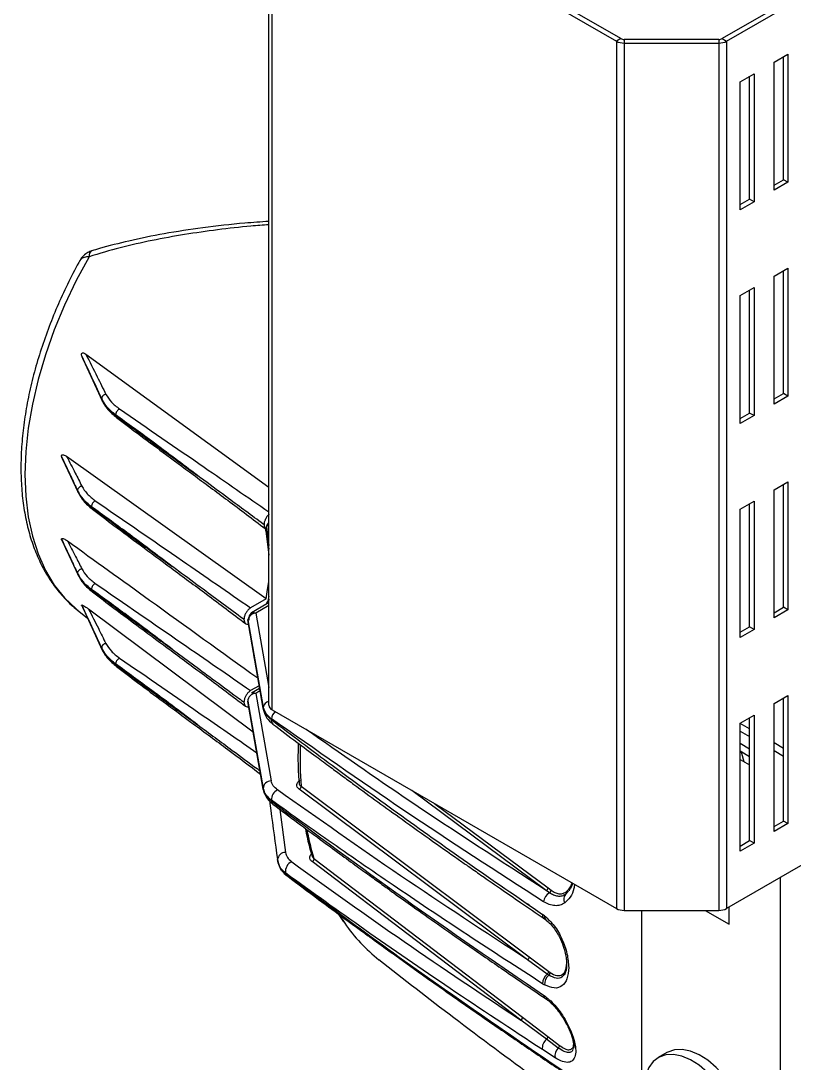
# Model space of a CAD drawing. Extents: x 7 to 135, y 3 to 97.
# Drawn here: x 8.61 to 13.54, y 75.82 to 82.47 of the extents above; entities that cross this region are included whole.
import ezdxf

# ---------------------------------------------------------------- set-up
doc = ezdxf.new("R2010")
doc.units = 0
doc.header["$MEASUREMENT"] = 0
doc.layers.add('OBJECT', color=7, linetype='CONTINUOUS')

msp = doc.modelspace()

# ---------------------------------------------------------------- linework, layer by layer
at = {"layer": 'OBJECT'}
for p, q in [((10.1879, 78.1059), (10.1879, 83.638)), ((10.2084, 83.6094), (12.4041, 82.3419)), ((10.2084, 78.0773), (10.2084, 83.6094)), ((12.4323, 82.3582), (10.2367, 83.6257)), ((13.8836, 82.8226), (13.0792, 82.3582)), ((13.1075, 82.3419), (13.9119, 82.8062)), ((12.4323, 82.3582), (12.4041, 82.3419)), ((12.4041, 82.3419), (12.4041, 76.8098)), ((12.4536, 82.3531), (12.4536, 82.33)), ((13.058, 82.3531), (12.4536, 82.3531)), ((12.4536, 82.33), (12.4536, 76.798)), ((12.4536, 82.33), (13.058, 82.33)), ((13.058, 82.3531), (13.058, 82.33)), ((13.058, 82.33), (13.058, 76.798)), ((13.0792, 82.3582), (13.1075, 82.3419)), ((13.1075, 82.3419), (13.1075, 76.8098)), ((13.4099, 82.2078), (13.4983, 82.2588)), ((13.47, 81.4586), (13.47, 82.2424)), ((13.4983, 82.2588), (13.4983, 81.4422)), ((13.4099, 81.3912), (13.4099, 82.2078)), ((13.1942, 82.0833), (13.2826, 82.1343)), ((13.2543, 81.3341), (13.2543, 82.1179)), ((13.2826, 82.1343), (13.2826, 81.3177)), ((13.1942, 81.2667), (13.1942, 82.0833)), ((13.4099, 81.4239), (13.47, 81.4586)), ((13.4983, 81.4422), (13.4099, 81.3912)), ((13.4983, 81.4422), (13.47, 81.4586)), ((13.1942, 81.2994), (13.2543, 81.3341)), ((13.2826, 81.3177), (13.1942, 81.2667)), ((13.2826, 81.3177), (13.2543, 81.3341)), ((13.4099, 80.8441), (13.4983, 80.8952)), ((13.4099, 80.0276), (13.4099, 80.8441)), ((13.47, 80.0949), (13.47, 80.8788)), ((13.4983, 80.8952), (13.4983, 80.0786)), ((13.1942, 80.7196), (13.2826, 80.7707)), ((13.1942, 79.9031), (13.1942, 80.7196)), ((13.2543, 79.9704), (13.2543, 80.7543)), ((13.2826, 80.7707), (13.2826, 79.9541)), ((9.0037, 80.3112), (9.1253, 80.0474)), ((9.0208, 80.3453), (10.1879, 79.498)), ((9.1215, 80.0622), (9.1215, 80.0584)), ((13.4099, 80.0602), (13.47, 80.0949)), ((13.4983, 80.0786), (13.4099, 80.0276)), ((13.4983, 80.0786), (13.47, 80.0949)), ((9.2105, 79.9585), (9.2105, 79.9561)), ((13.1942, 79.9357), (13.2543, 79.9704)), ((13.2826, 79.9541), (13.1942, 79.9031)), ((13.2826, 79.9541), (13.2543, 79.9704)), ((8.8723, 79.6761), (8.9711, 79.4635)), ((10.1709, 78.7843), (8.8981, 79.6932)), ((13.4099, 79.4805), (13.4983, 79.5315)), ((13.47, 78.7313), (13.47, 79.5152)), ((13.4983, 79.5315), (13.4983, 78.715)), ((8.9672, 79.4758), (8.9672, 79.4749)), ((13.4099, 78.664), (13.4099, 79.4805)), ((13.1942, 79.356), (13.2826, 79.407)), ((13.2543, 78.6068), (13.2543, 79.3907)), ((13.2826, 79.407), (13.2826, 78.5905)), ((9.0561, 79.3729), (9.0561, 79.3718)), ((13.1942, 78.5395), (13.1942, 79.356)), ((10.1569, 79.2581), (10.1569, 79.2579)), ((10.169, 79.2186), (10.1879, 79.0636)), ((10.1711, 79.2359), (10.1879, 79.1028)), ((10.173, 79.2424), (10.1879, 79.1245)), ((8.8678, 79.1583), (8.9711, 78.936)), ((8.9672, 78.9474), (8.9672, 78.9483)), ((9.0561, 78.8443), (9.0561, 78.8454)), ((10.1709, 78.7843), (10.0717, 78.7271)), ((10.1779, 78.7624), (10.1912, 78.7837)), ((10.1879, 78.8028), (10.1864, 78.7926)), ((8.9648, 78.7157), (9.0311, 78.6628)), ((8.9648, 78.7157), (8.9689, 78.7125)), ((8.9947, 78.7418), (9.1253, 78.4585)), ((10.0878, 77.9345), (9.0383, 78.7197)), ((10.1754, 78.754), (10.0776, 78.6948)), ((10.1879, 78.743), (10.1038, 78.6928)), ((10.1739, 78.7527), (10.1703, 78.7504)), ((13.4099, 78.6966), (13.47, 78.7313)), ((13.4983, 78.715), (13.4099, 78.664)), ((13.4983, 78.715), (13.47, 78.7313)), ((10.029, 78.6535), (10.029, 78.6533)), ((10.1516, 78.0881), (10.0531, 78.6505)), ((10.0532, 78.6511), (10.152, 78.093)), ((10.1038, 78.6928), (10.1879, 78.2193)), ((13.1942, 78.5721), (13.2543, 78.6068)), ((13.2826, 78.5905), (13.1942, 78.5395)), ((13.2826, 78.5905), (13.2543, 78.6068)), ((9.1215, 78.4694), (9.1215, 78.4732)), ((9.2105, 78.3672), (9.2105, 78.3695)), ((10.1253, 78.2305), (10.0717, 78.1996)), ((10.1282, 78.2142), (10.0776, 78.1835)), ((10.1311, 78.1978), (10.1038, 78.1815)), ((10.029, 78.1259), (10.029, 78.1261)), ((10.0531, 78.1314), (10.1516, 77.5747)), ((10.152, 77.5703), (10.0532, 78.1309)), ((10.1038, 78.1815), (10.2024, 77.624)), ((13.4099, 78.1169), (13.4983, 78.1679)), ((13.4099, 77.3003), (13.4099, 78.1169)), ((13.47, 77.3677), (13.47, 78.1516)), ((13.4983, 78.1679), (13.4983, 77.3514)), ((10.2084, 78.0773), (12.4041, 76.8098)), ((13.1942, 77.9924), (13.2826, 78.0434)), ((13.1942, 77.1758), (13.1942, 77.9924)), ((13.2543, 77.9559), (13.1942, 77.9906)), ((13.2543, 77.2432), (13.2543, 78.0271)), ((13.2826, 78.0434), (13.2826, 77.2269)), ((13.1942, 77.9416), (13.2543, 77.9069)), ((13.2543, 77.8273), (13.1942, 77.862)), ((13.47, 77.8314), (13.4099, 77.8661)), ((13.2543, 77.7783), (13.1942, 77.813)), ((13.4099, 77.8171), (13.47, 77.7824)), ((13.1942, 77.76), (13.2543, 77.7253)), ((10.393, 77.5894), (10.393, 77.5885)), ((10.3932, 77.5893), (11.8483, 76.5016)), ((10.3932, 77.5883), (10.3932, 77.5893)), ((11.8367, 76.4834), (10.3816, 77.5709)), ((11.9569, 76.9249), (11.0989, 77.5632)), ((11.2455, 77.4786), (11.9684, 76.9408)), ((10.2583, 77.442), (10.2937, 77.1674)), ((13.4099, 77.333), (13.47, 77.3677)), ((13.4983, 77.3514), (13.4099, 77.3003)), ((13.4983, 77.3514), (13.47, 77.3677)), ((13.9119, 77.2742), (13.1075, 76.8098)), ((13.1942, 77.2085), (13.2543, 77.2432)), ((13.2826, 77.2269), (13.1942, 77.1758)), ((13.2826, 77.2269), (13.2543, 77.2432)), ((10.2427, 77.1229), (10.2486, 77.0943)), ((10.4748, 77.1296), (10.4753, 77.1263)), ((10.475, 77.1295), (11.8058, 76.1177)), ((10.4755, 77.1262), (10.475, 77.1295)), ((10.2488, 77.0967), (10.2508, 77.0909)), ((10.2504, 77.0886), (10.2597, 77.0717)), ((11.7945, 76.0975), (10.4638, 77.1088)), ((13.4488, 77.0068), (13.4488, 75.0783)), ((11.9768, 76.9106), (11.9569, 76.9249)), ((11.9684, 76.9408), (11.9879, 76.9263)), ((12.0994, 76.9206), (12.0797, 76.8997)), ((12.106, 76.9314), (12.1024, 76.9237)), ((12.0797, 76.8997), (12.0675, 76.8943)), ((11.8483, 76.8307), (11.8381, 76.8388)), ((12.4536, 76.798), (13.058, 76.798)), ((12.5649, 76.798), (12.5649, 75.6139)), ((12.9701, 76.798), (13.1228, 76.7098)), ((13.1228, 76.7098), (13.1228, 76.8186)), ((10.6307, 76.7755), (10.6643, 76.7241)), ((10.6353, 76.7703), (10.6716, 76.7156)), ((11.9463, 76.7635), (11.934, 76.7724)), ((11.9439, 76.7455), (11.9535, 76.7385)), ((11.9634, 76.3909), (11.8367, 76.4834)), ((11.8483, 76.5016), (11.9726, 76.4075)), ((11.9728, 76.3845), (11.9634, 76.3909)), ((11.9726, 76.4075), (11.9811, 76.4014)), ((12.0738, 76.3959), (12.0704, 76.3979)), ((12.078, 76.4019), (12.0724, 76.3939)), ((11.934, 76.3303), (11.9463, 76.323)), ((11.9589, 75.9758), (11.7945, 76.0975)), ((11.8058, 76.1177), (11.9671, 75.994)), ((11.9671, 75.994), (12.0406, 75.937)), ((12.0339, 75.92), (11.9589, 75.9758)), ((12.013, 75.858), (11.9327, 75.9096)), ((12.7266, 75.8905), (12.6714, 75.8586))]:
    msp.add_line(p, q, dxfattribs=at)
at = {"layer": 'OBJECT', "flags": 128}
for points in [[(9.0412, 80.9675), (8.9587, 80.8147), (8.8845, 80.6588), (8.819, 80.5009), (8.7627, 80.3423), (8.7161, 80.1841), (8.6795, 80.0275), (8.6531, 79.8737), (8.6372, 79.7238), (8.6319, 79.579), (8.6372, 79.4403), (8.6531, 79.3087), (8.6795, 79.1854), (8.7161, 79.0711), (8.7627, 78.9667), (8.819, 78.873), (8.8845, 78.7908), (8.9587, 78.7206), (8.9648, 78.7157)], [(10.169, 79.2187), (10.1689, 79.2261), (10.1711, 79.2359)], [(10.1709, 78.7843), (10.1797, 78.845), (10.1879, 78.8943)], [(10.1879, 78.7962), (10.1865, 78.7944), (10.1859, 78.7927)], [(10.1779, 78.7624), (10.1773, 78.7632), (10.177, 78.7638), (10.177, 78.7643), (10.1774, 78.7646), (10.1778, 78.7648)], [(10.0531, 78.6505), (10.0531, 78.6417), (10.0539, 78.6377)], [(10.1516, 78.0881), (10.1518, 78.0794), (10.1526, 78.0758)], [(13.2197, 77.7452), (13.2036, 77.7994), (13.1997, 77.8098)], [(10.152, 77.5703), (10.1536, 77.5627), (10.1539, 77.562)], [(10.2442, 77.1121), (10.2427, 77.1215), (10.2427, 77.1229)], [(10.3079, 77.0155), (10.3068, 77.0162), (10.3047, 77.0176)], [(12.0746, 76.1064), (12.0717, 76.1051), (12.0697, 76.1046), (12.0688, 76.1046), (12.0688, 76.1047)], [(13.1995, 75.3011), (13.1945, 75.3678), (13.1798, 75.438), (13.1557, 75.5096), (13.1231, 75.5803), (13.083, 75.6477), (13.0367, 75.7097), (12.9857, 75.7643), (12.9317, 75.8097), (12.8763, 75.8446), (12.8213, 75.8677), (12.7686, 75.8784), (12.7197, 75.8762), (12.6764, 75.8613), (12.6399, 75.8342), (12.6114, 75.7956), (12.5919, 75.7469), (12.582, 75.6896), (12.582, 75.6256), (12.5822, 75.6239)], [(13.2547, 75.333), (13.2497, 75.3996), (13.2349, 75.4699), (13.2109, 75.5415), (13.1783, 75.6121), (13.1382, 75.6795), (13.0919, 75.7415), (13.0409, 75.7961), (12.9868, 75.8416), (12.9314, 75.8764), (12.8765, 75.8996), (12.8237, 75.9102), (12.7749, 75.9081), (12.7315, 75.8932), (12.7266, 75.8905)]]:
    msp.add_lwpolyline(points, dxfattribs=at)
at = {"layer": 'OBJECT'}
for centre, radius, start, end in [((12.4515, 82.431), 0.101, 241.95976, 271.1441), ((12.4527, 82.3964), 0.0433, 241.95976, 271.1441), ((13.0589, 82.3964), 0.0433, 268.8559, 298.04024), ((13.06, 82.431), 0.101, 268.8559, 298.04024), ((9.0765, 80.9738), 0.0359, 119.04749, 190.096), ((10.1932, 78.7917), 0.00732, 172.46612, 223.73668), ((10.1614, 78.7643), 0.0166, 315.94812, 353.46509), ((10.1048, 78.64), 0.0528, 91.00218, 167.84353), ((10.1033, 78.1313), 0.0502, 89.41255, 179.92516), ((10.2003, 78.0852), 0.0489, 104.72328, 170.83617), ((13.5435, 77.8054), 3.4037, 175.15325, 175.23543), ((10.2229, 78.1094), 0.0352, 185.6948, 245.62534), ((10.2775, 78.0118), 0.0739, 132.53751, 173.28052), ((10.2325, 78.0084), 0.0294, 169.32727, 228.43964), ((13.6481, 77.7314), 3.456, 175.20176, 175.31233), ((13.1225, 77.7801), 2.7361, 178.51079, 183.99533), ((13.1217, 77.7799), 2.7352, 178.54627, 183.99586), ((10.2021, 77.5735), 0.0505, 89.64863, 178.65651), ((10.3864, 77.5807), 0.0109, 52.06684, 53.2922), ((12.6526, 77.8054), 2.5116, 185.26913, 185.36977), ((10.2748, 77.5022), 0.0712, 116.19259, 181.43162), ((12.7539, 77.7314), 2.5608, 185.17526, 185.31029), ((10.2297, 77.4953), 0.0255, 181.97878, 231.03635), ((12.2958, 77.6783), 1.9019, 191.27574, 196.76966), ((12.2887, 77.6764), 1.8944, 191.27582, 196.78043), ((10.2939, 77.1157), 0.0517, 90.1467, 172.031), ((10.4687, 77.1217), 0.01, 51.00743, 52.37105), ((10.3609, 77.0475), 0.0671, 114.35308, 190.52456), ((12.0164, 77.5878), 1.8079, 197.79417, 198.01427), ((10.3194, 77.0358), 0.0234, 197.74758, 230.90838), ((11.9477, 76.9437), 0.0209, 296.07668, 352.00084), ((11.9671, 76.9293), 0.021, 297.44598, 351.80218), ((12.017, 76.8447), 0.0773, 121.39111, 173.6443), ((12.1158, 76.869), 0.0474, 139.68721, 209.59434), ((12.0697, 76.9087), 0.0135, 318.09438, 25.18027), ((12.4515, 76.899), 0.101, 241.95976, 271.1441), ((13.06, 76.899), 0.101, 268.8559, 298.04024), ((11.9598, 76.7669), 0.0264, 167.87595, 240.43405), ((11.9705, 76.7569), 0.0251, 164.92755, 227.58322), ((11.5702, 77.3417), 1.0952, 214.86828, 231.61142), ((11.8281, 76.5017), 0.0202, 295.31632, 359.66297), ((12.0088, 76.3314), 0.0748, 127.31474, 180.84732), ((11.9522, 76.4079), 0.0204, 303.46409, 358.84422), ((11.9614, 76.4006), 0.0196, 305.26159, 2.37893), ((12.0178, 76.3287), 0.0717, 128.87361, 184.58491), ((11.9648, 76.2573), 0.0245, 181.38791, 233.21738), ((11.7868, 76.115), 0.0192, 293.74405, 8.1333), ((11.9483, 75.9915), 0.0189, 303.90061, 7.53074), ((12.0011, 75.9208), 0.0693, 127.56315, 189.29153), ((12.0223, 75.9344), 0.0184, 308.76805, 8.1629), ((12.0795, 75.8702), 0.0675, 132.49761, 190.38671)]:
    msp.add_arc(centre, radius, start, end, dxfattribs=at)
for centre, major_axis, start_param, end_param in [((8.2537, 81.1355), (-0.7659, 2.3851), 4.306012, 4.30714), ((8.0036, 81.2877), (-0.7463, 2.324), 3.893388, 3.895339), ((8.0036, 81.2877), (-0.7463, 2.324), 3.50162, 3.503571), ((8.2537, 81.1355), (-0.7659, 2.3851), 3.08982, 3.090948)]:
    msp.add_ellipse(centre, major_axis=major_axis, ratio=0.199933, start_param=start_param, end_param=end_param, dxfattribs=at)
for points, knots in [([(10.1879, 81.1921), (10.1366, 81.1887), (9.9947, 81.1795), (9.7717, 81.1537), (9.5249, 81.1161), (9.3049, 81.0714), (9.1524, 81.0327), (9.0749, 81.0098), (9.0591, 81.0052)], [0, 0, 0, 0, 0.131188, 0.362807, 0.579851, 0.782325, 0.955513, 1, 1, 1, 1]), ([(10.1879, 81.1709), (10.1498, 81.1681), (10.0398, 81.1599), (9.7894, 81.1318), (9.5104, 81.0873), (9.2387, 81.0262), (9.1071, 80.9871), (9.0412, 80.9675)], [0, 0, 0, 0, 0.095578, 0.276365, 0.636836, 0.818201, 1, 1, 1, 1]), ([(9.0593, 81.0047), (9.0504, 81.0016), (9.0306, 80.9947), (9.0052, 80.9738), (8.9875, 80.9546), (8.982, 80.9413), (8.9811, 80.9392)], [0, 0, 0, 0, 0.257467, 0.577043, 0.932229, 1, 1, 1, 1]), ([(8.9806, 80.9397), (8.9789, 80.9366), (8.9513, 80.8877), (8.9021, 80.7907), (8.8364, 80.6482), (8.7785, 80.5039), (8.7283, 80.359), (8.6863, 80.2141), (8.6528, 80.0702), (8.6279, 79.9281), (8.612, 79.7887), (8.6052, 79.6526), (8.6076, 79.5208), (8.6194, 79.3941), (8.6406, 79.2734), (8.6712, 79.1594), (8.711, 79.0531), (8.7598, 78.9554), (8.8171, 78.8667), (8.883, 78.7891), (8.9343, 78.7379), (8.9655, 78.7159), (8.9698, 78.7128)], [0, 0, 0, 0, 0.003666, 0.058545, 0.113449, 0.168377, 0.223344, 0.278361, 0.333441, 0.388592, 0.443822, 0.499132, 0.554514, 0.609946, 0.665364, 0.720681, 0.775777, 0.83051, 0.884738, 0.938365, 0.991378, 1, 1, 1, 1]), ([(9.0412, 80.9675), (9.0303, 80.9667), (9.0083, 80.965), (8.9885, 80.9538), (8.9839, 80.9426), (8.9823, 80.9388)], [0, 0, 0, 0, 0.392208, 0.7928, 1, 1, 1, 1]), ([(8.9939, 80.3359), (8.9935, 80.3379), (8.9929, 80.3411), (8.993, 80.3455), (8.9938, 80.3488), (8.9952, 80.351), (8.9972, 80.3528), (9.0007, 80.3539), (9.0092, 80.353), (9.0158, 80.3486), (9.0208, 80.3453)], [0, 0, 0, 0, 0.1133582, 0.1887148, 0.2419935, 0.2956617, 0.3424896, 0.4179592, 0.5604374, 1, 1, 1, 1]), ([(9.1215, 80.0622), (9.0977, 80.1133), (9.0552, 80.2044), (9.0126, 80.2957), (8.9939, 80.3359)], [0, 0, 0, 0, 0.559998, 1, 1, 1, 1]), ([(9.0037, 80.3111), (9.0034, 80.3115), (8.9993, 80.3179), (8.9968, 80.3259), (8.9945, 80.3334)], [0, 0, 0, 0, 0.059771, 1, 1, 1, 1]), ([(8.9945, 80.3334), (9.0182, 80.282), (9.0605, 80.1903), (9.1029, 80.0987), (9.1215, 80.0584)], [0, 0, 0, 0, 0.559998, 1, 1, 1, 1]), ([(9.0208, 80.3453), (9.0448, 80.2976), (9.0878, 80.2124), (9.1298, 80.127), (9.1482, 80.0894)], [0, 0, 0, 0, 0.560012, 1, 1, 1, 1]), ([(9.1482, 80.0894), (9.1449, 80.0886), (9.1397, 80.0873), (9.1334, 80.0834), (9.1292, 80.0798), (9.1257, 80.0755), (9.1224, 80.0697), (9.1219, 80.0651), (9.1215, 80.0622)], [0, 0, 0, 0, 0.239577, 0.368438, 0.5, 0.631562, 0.760423, 1, 1, 1, 1]), ([(9.2105, 79.9585), (9.1912, 79.9745), (9.1525, 80.0064), (9.1319, 80.0436), (9.1215, 80.0622)], [0, 0, 0, 0, 0.499961, 1, 1, 1, 1]), ([(9.1215, 80.0584), (9.1319, 80.0401), (9.1525, 80.0035), (9.1912, 79.9719), (9.2105, 79.9561)], [0, 0, 0, 0, 0.5000386, 1, 1, 1, 1]), ([(9.1215, 80.0584), (9.1218, 80.0556), (9.1223, 80.0516), (9.1246, 80.0484), (9.1254, 80.0475)], [0, 0, 0, 0, 0.695922, 1, 1, 1, 1]), ([(9.1232, 80.0508), (9.1341, 80.0313), (9.1558, 79.9923), (9.1962, 79.9588), (9.2163, 79.9421)], [0, 0, 0, 0, 0.501372, 1, 1, 1, 1]), ([(9.1254, 80.0475), (9.1255, 80.0472), (9.1265, 80.0458), (9.1288, 80.0438), (9.1313, 80.0426), (9.1323, 80.0421)], [0, 0, 0, 0, 0.0969142, 0.6242378, 1, 1, 1, 1]), ([(9.1482, 80.0894), (9.1586, 80.0726), (9.1793, 80.0389), (9.2167, 80.0104), (9.2353, 79.9962)], [0, 0, 0, 0, 0.501103, 1, 1, 1, 1]), ([(9.2353, 79.9962), (9.2322, 79.9944), (9.2273, 79.9917), (9.2215, 79.9857), (9.2175, 79.9805), (9.2143, 79.9748), (9.2112, 79.9673), (9.2108, 79.9619), (9.2105, 79.9585)], [0, 0, 0, 0, 0.239486, 0.36838, 0.5, 0.63162, 0.760514, 1, 1, 1, 1]), ([(9.2353, 79.9962), (9.4156, 79.8723), (9.7337, 79.6537), (10.0506, 79.4346), (10.1879, 79.3397)], [0, 0, 0, 0, 0.566887, 1, 1, 1, 1]), ([(9.7331, 79.5711), (9.6356, 79.6448), (9.4614, 79.7762), (9.2871, 79.9028), (9.2105, 79.9585)], [0, 0, 0, 0, 0.560063, 1, 1, 1, 1]), ([(9.2105, 79.9561), (9.308, 79.8831), (9.4823, 79.7526), (9.6565, 79.6266), (9.7331, 79.5711)], [0, 0, 0, 0, 0.559938, 1, 1, 1, 1]), ([(9.2105, 79.9561), (9.2108, 79.9531), (9.2113, 79.9483), (9.2141, 79.9439), (9.216, 79.9424), (9.2169, 79.9418)], [0, 0, 0, 0, 0.5082512, 0.7817959, 1, 1, 1, 1]), ([(9.2168, 79.9417), (9.2613, 79.908), (9.3599, 79.8333), (9.5228, 79.712), (9.7147, 79.57), (9.9326, 79.4091), (10.0855, 79.2937), (10.1652, 79.2334)], [0, 0, 0, 0, 0.141221, 0.312709, 0.514465, 0.746484, 1, 1, 1, 1]), ([(8.8657, 79.6953), (8.8657, 79.6963), (8.8656, 79.6982), (8.8663, 79.7009), (8.8681, 79.7031), (8.872, 79.7046), (8.8823, 79.7034), (8.8914, 79.6975), (8.8981, 79.6932)], [0, 0, 0, 0, 0.0523802, 0.1049412, 0.1663866, 0.2631548, 0.4574241, 1, 1, 1, 1]), ([(8.9672, 79.4758), (8.9482, 79.5168), (8.9144, 79.59), (8.8806, 79.6631), (8.8657, 79.6953)], [0, 0, 0, 0, 0.560004, 1, 1, 1, 1]), ([(8.8727, 79.6764), (8.8715, 79.6781), (8.8692, 79.6814), (8.8669, 79.687), (8.8663, 79.6905), (8.866, 79.6919)], [0, 0, 0, 0, 0.389864, 0.751193, 1, 1, 1, 1]), ([(8.866, 79.6919), (8.8849, 79.6515), (8.9186, 79.5792), (8.9524, 79.5067), (8.9672, 79.4749)], [0, 0, 0, 0, 0.5600045, 1, 1, 1, 1]), ([(8.8981, 79.6932), (8.9165, 79.6579), (8.9494, 79.595), (8.9809, 79.5318), (8.9948, 79.504)], [0, 0, 0, 0, 0.560034, 1, 1, 1, 1]), ([(10.1526, 79.2612), (10.1523, 79.2614), (10.0785, 79.3159), (9.9523, 79.4093), (9.8132, 79.512), (9.7471, 79.5608), (9.7335, 79.5708), (9.7331, 79.5711)], [0, 0, 0, 0, 0.002464, 0.527441, 0.903159, 0.997088, 1, 1, 1, 1]), ([(8.9948, 79.504), (8.9913, 79.5031), (8.986, 79.5018), (8.9795, 79.4978), (8.9751, 79.494), (8.9715, 79.4896), (8.9681, 79.4835), (8.9675, 79.4788), (8.9672, 79.4758)], [0, 0, 0, 0, 0.239577, 0.368438, 0.5, 0.631562, 0.760423, 1, 1, 1, 1]), ([(9.0561, 79.3729), (9.0368, 79.3887), (8.9982, 79.4204), (8.9775, 79.4573), (8.9672, 79.4758)], [0, 0, 0, 0, 0.499957, 1, 1, 1, 1]), ([(8.9672, 79.4749), (8.9775, 79.4564), (8.9982, 79.4195), (9.0368, 79.3877), (9.0561, 79.3718)], [0, 0, 0, 0, 0.500043, 1, 1, 1, 1]), ([(8.9672, 79.4749), (8.9675, 79.4719), (8.9679, 79.4678), (8.9704, 79.4645), (8.9712, 79.4635)], [0, 0, 0, 0, 0.694978, 1, 1, 1, 1]), ([(8.9689, 79.467), (8.9798, 79.4473), (9.0016, 79.4081), (9.0419, 79.3745), (9.0619, 79.3577)], [0, 0, 0, 0, 0.501298, 1, 1, 1, 1]), ([(8.9712, 79.4635), (8.9713, 79.4633), (8.9723, 79.4617), (8.9747, 79.4598), (8.9772, 79.4585), (8.9782, 79.458)], [0, 0, 0, 0, 0.096695, 0.633202, 1, 1, 1, 1]), ([(8.9948, 79.504), (9.005, 79.4871), (9.0254, 79.4535), (9.0625, 79.4249), (9.081, 79.4106)], [0, 0, 0, 0, 0.500727, 1, 1, 1, 1]), ([(9.081, 79.4106), (9.0778, 79.4088), (9.0729, 79.4061), (9.0671, 79.4001), (9.0631, 79.3949), (9.0599, 79.3892), (9.0569, 79.3817), (9.0564, 79.3763), (9.0561, 79.3729)], [0, 0, 0, 0, 0.239486, 0.36838, 0.5, 0.63162, 0.760514, 1, 1, 1, 1]), ([(9.081, 79.4106), (9.2662, 79.2831), (9.597, 79.0556), (9.9267, 78.8274), (10.0717, 78.7271)], [0, 0, 0, 0, 0.560008, 1, 1, 1, 1]), ([(9.5706, 78.9922), (9.4745, 79.0645), (9.3031, 79.1937), (9.1316, 79.3181), (9.0561, 79.3729)], [0, 0, 0, 0, 0.560059, 1, 1, 1, 1]), ([(9.0561, 79.3718), (9.1522, 79.2998), (9.3236, 79.1712), (9.4951, 79.0469), (9.5706, 78.9922)], [0, 0, 0, 0, 0.559941, 1, 1, 1, 1]), ([(9.0561, 79.3718), (9.0564, 79.3687), (9.0569, 79.3639), (9.0597, 79.3595), (9.0617, 79.358), (9.0626, 79.3574)], [0, 0, 0, 0, 0.508251, 0.781796, 1, 1, 1, 1]), ([(9.0625, 79.3573), (9.1082, 79.3226), (9.2095, 79.2458), (9.3769, 79.1211), (9.5742, 78.9751), (9.7988, 78.8091), (9.9565, 78.6899), (10.0392, 78.6275)], [0, 0, 0, 0, 0.140947, 0.312101, 0.513464, 0.745031, 1, 1, 1, 1]), ([(10.1879, 79.3226), (10.187, 79.3219), (10.1814, 79.3177), (10.1723, 79.3054), (10.1626, 79.2876), (10.1576, 79.2709), (10.1571, 79.2617), (10.1569, 79.2581)], [0, 0, 0, 0, 0.047303, 0.311558, 0.574237, 0.834957, 1, 1, 1, 1]), ([(10.1569, 79.2581), (10.1561, 79.2587), (10.1547, 79.2597), (10.1533, 79.2607), (10.1526, 79.2612)], [0, 0, 0, 0, 0.56, 1, 1, 1, 1]), ([(10.1526, 79.2612), (10.1534, 79.2606), (10.1549, 79.2595), (10.1563, 79.2584), (10.1569, 79.2579)], [0, 0, 0, 0, 0.56, 1, 1, 1, 1]), ([(10.1569, 79.2579), (10.1573, 79.2534), (10.1582, 79.2437), (10.1624, 79.235), (10.1666, 79.2329), (10.1674, 79.2326)], [0, 0, 0, 0, 0.418207, 0.892113, 1, 1, 1, 1]), ([(10.1879, 79.2714), (10.1868, 79.2706), (10.183, 79.2677), (10.1774, 79.2599), (10.1721, 79.2494), (10.1696, 79.2388), (10.1687, 79.2307), (10.1686, 79.2241), (10.1689, 79.2206), (10.169, 79.2186)], [0, 0, 0, 0, 0.067841, 0.246659, 0.47314, 0.66489, 0.79743, 0.885561, 1, 1, 1, 1]), ([(10.1879, 79.2622), (10.1879, 79.2622), (10.1835, 79.2597), (10.178, 79.2528), (10.1745, 79.2456), (10.173, 79.2424)], [0, 0, 0, 0, 0.000823, 0.551695, 1, 1, 1, 1]), ([(10.173, 79.2424), (10.1729, 79.2427), (10.1728, 79.2431), (10.1726, 79.2433), (10.1725, 79.2432), (10.1723, 79.243), (10.172, 79.2425), (10.1718, 79.2419), (10.1715, 79.2409), (10.1713, 79.2396), (10.1711, 79.2382), (10.171, 79.2369), (10.171, 79.2362), (10.1711, 79.2359)], [0, 0, 0, 0, 0.135755, 0.19461, 0.25085, 0.311579, 0.375121, 0.438063, 0.500884, 0.619797, 0.750916, 0.873674, 1, 1, 1, 1]), ([(8.8672, 79.1588), (8.8668, 79.1597), (8.866, 79.1616), (8.8655, 79.1638), (8.8657, 79.1648), (8.8657, 79.1652)], [0, 0, 0, 0, 0.376965, 0.756012, 1, 1, 1, 1]), ([(8.8657, 79.1652), (8.8846, 79.1247), (8.9185, 79.0523), (8.9523, 78.9794), (8.9672, 78.9474)], [0, 0, 0, 0, 0.560013, 1, 1, 1, 1]), ([(8.866, 79.1671), (8.8664, 79.1679), (8.8672, 79.1699), (8.8722, 79.1707), (8.8839, 79.1676), (8.8956, 79.16), (8.9033, 79.1549)], [0, 0, 0, 0, 0.072967, 0.194335, 0.468698, 1, 1, 1, 1]), ([(8.9672, 78.9483), (8.9483, 78.9893), (8.9146, 79.0625), (8.8809, 79.1351), (8.866, 79.1671)], [0, 0, 0, 0, 0.560015, 1, 1, 1, 1]), ([(8.9033, 79.1549), (9.0779, 79.0289), (9.4821, 78.7373), (9.8867, 78.4459), (10.1165, 78.2804)], [0, 0, 0, 0, 0.432, 1, 1, 1, 1]), ([(8.9033, 79.1549), (8.9208, 79.1217), (8.9519, 79.0623), (8.9817, 79.0027), (8.9948, 78.9765)], [0, 0, 0, 0, 0.560039, 1, 1, 1, 1]), ([(10.0248, 78.6566), (10.0244, 78.6569), (9.9391, 78.7199), (9.8013, 78.8218), (9.6506, 78.9331), (9.5845, 78.9819), (9.571, 78.9919), (9.5706, 78.9922)], [0, 0, 0, 0, 0.002274, 0.563506, 0.91051, 0.997261, 1, 1, 1, 1]), ([(8.9948, 78.9765), (8.9913, 78.9756), (8.986, 78.9743), (8.9795, 78.9703), (8.9751, 78.9665), (8.9715, 78.9621), (8.9681, 78.956), (8.9675, 78.9513), (8.9672, 78.9483)], [0, 0, 0, 0, 0.239577, 0.368438, 0.5, 0.631562, 0.760423, 1, 1, 1, 1]), ([(9.0561, 78.8454), (9.0368, 78.8612), (8.9982, 78.8929), (8.9775, 78.9298), (8.9672, 78.9483)], [0, 0, 0, 0, 0.499957, 1, 1, 1, 1]), ([(8.9672, 78.9474), (8.9775, 78.9289), (8.9982, 78.892), (9.0368, 78.8602), (9.0561, 78.8443)], [0, 0, 0, 0, 0.500043, 1, 1, 1, 1]), ([(8.9672, 78.9474), (8.9675, 78.9445), (8.9679, 78.9403), (8.9704, 78.937), (8.9712, 78.936)], [0, 0, 0, 0, 0.695482, 1, 1, 1, 1]), ([(8.9689, 78.9395), (8.9798, 78.9199), (9.0016, 78.8807), (9.0419, 78.847), (9.0619, 78.8302)], [0, 0, 0, 0, 0.501298, 1, 1, 1, 1]), ([(8.9712, 78.936), (8.9713, 78.9358), (8.9723, 78.9342), (8.9747, 78.9323), (8.9772, 78.931), (8.9782, 78.9305)], [0, 0, 0, 0, 0.097615, 0.633576, 1, 1, 1, 1]), ([(8.9948, 78.9765), (9.005, 78.9597), (9.0254, 78.926), (9.0625, 78.8974), (9.081, 78.8831)], [0, 0, 0, 0, 0.500727, 1, 1, 1, 1]), ([(9.081, 78.8831), (9.0778, 78.8813), (9.0729, 78.8786), (9.0671, 78.8726), (9.0631, 78.8674), (9.0599, 78.8617), (9.0569, 78.8542), (9.0564, 78.8489), (9.0561, 78.8454)], [0, 0, 0, 0, 0.2394862, 0.3683795, 0.5, 0.6316205, 0.7605138, 1, 1, 1, 1]), ([(9.081, 78.8831), (9.2662, 78.7557), (9.597, 78.5281), (9.9267, 78.2999), (10.0717, 78.1996)], [0, 0, 0, 0, 0.560008, 1, 1, 1, 1]), ([(9.5706, 78.4647), (9.4745, 78.5371), (9.3031, 78.6662), (9.1316, 78.7906), (9.0561, 78.8454)], [0, 0, 0, 0, 0.560059, 1, 1, 1, 1]), ([(9.0561, 78.8443), (9.1522, 78.7723), (9.3236, 78.6437), (9.4951, 78.5194), (9.5706, 78.4647)], [0, 0, 0, 0, 0.559941, 1, 1, 1, 1]), ([(9.0561, 78.8443), (9.0564, 78.8412), (9.0569, 78.8364), (9.0597, 78.832), (9.0617, 78.8305), (9.0626, 78.8299)], [0, 0, 0, 0, 0.508251, 0.781796, 1, 1, 1, 1]), ([(9.0625, 78.8298), (9.1082, 78.7951), (9.2095, 78.7183), (9.3769, 78.5936), (9.5742, 78.4476), (9.7988, 78.2816), (9.9566, 78.1624), (10.0392, 78.1)], [0, 0, 0, 0, 0.140946, 0.312098, 0.51346, 0.745026, 1, 1, 1, 1]), ([(10.1859, 78.7924), (10.1851, 78.7885), (10.1834, 78.7795), (10.1794, 78.7699), (10.1772, 78.7645)], [0, 0, 0, 0, 0.43657, 1, 1, 1, 1]), ([(8.9948, 78.7417), (8.9946, 78.7419), (8.9939, 78.7427), (8.9932, 78.744), (8.9927, 78.7454), (8.9934, 78.7456), (8.9939, 78.7457)], [0, 0, 0, 0, 0.071884, 0.242739, 0.497653, 1, 1, 1, 1]), ([(8.9939, 78.7457), (9.0177, 78.6943), (9.0603, 78.6025), (9.1028, 78.5101), (9.1215, 78.4694)], [0, 0, 0, 0, 0.560009, 1, 1, 1, 1]), ([(8.9945, 78.7458), (8.997, 78.745), (9.005, 78.7426), (9.0216, 78.7319), (9.035, 78.7221), (9.0383, 78.7197)], [0, 0, 0, 0, 0.2595997, 0.8195317, 1, 1, 1, 1]), ([(9.1215, 78.4732), (9.0978, 78.5243), (9.0555, 78.6156), (9.0131, 78.706), (8.9945, 78.7458)], [0, 0, 0, 0, 0.560012, 1, 1, 1, 1]), ([(9.0383, 78.7197), (9.0591, 78.6788), (9.0962, 78.6058), (9.1323, 78.5326), (9.1482, 78.5005)], [0, 0, 0, 0, 0.560018, 1, 1, 1, 1]), ([(10.0717, 78.7271), (10.0669, 78.7237), (10.0572, 78.717), (10.0443, 78.7011), (10.0347, 78.683), (10.0297, 78.6664), (10.0292, 78.6571), (10.029, 78.6535)], [0, 0, 0, 0, 0.217204, 0.434334, 0.650168, 0.864392, 1, 1, 1, 1]), ([(10.1731, 78.7521), (10.1732, 78.7527), (10.1738, 78.757), (10.176, 78.7599), (10.1779, 78.7624)], [0, 0, 0, 0, 0.148956, 1, 1, 1, 1]), ([(10.1732, 78.7527), (10.1734, 78.7533), (10.1741, 78.7551), (10.1745, 78.7547), (10.1747, 78.7544)], [0, 0, 0, 0, 0.354141, 1, 1, 1, 1]), ([(10.1879, 78.755), (10.1866, 78.7553), (10.1828, 78.7563), (10.1779, 78.7555), (10.1749, 78.7534), (10.1739, 78.7527)], [0, 0, 0, 0, 0.26375, 0.769219, 1, 1, 1, 1]), ([(10.029, 78.6535), (10.0282, 78.6541), (10.0268, 78.6551), (10.0254, 78.6562), (10.0248, 78.6566)], [0, 0, 0, 0, 0.56, 1, 1, 1, 1]), ([(10.0248, 78.6566), (10.0256, 78.656), (10.027, 78.6549), (10.0284, 78.6538), (10.029, 78.6533)], [0, 0, 0, 0, 0.56, 1, 1, 1, 1]), ([(10.029, 78.6533), (10.0294, 78.6487), (10.0302, 78.6389), (10.0367, 78.6285), (10.0458, 78.6228), (10.0532, 78.6237), (10.0563, 78.6241)], [0, 0, 0, 0, 0.246862, 0.526598, 0.806951, 1, 1, 1, 1]), ([(10.0531, 78.6505), (10.0531, 78.6505), (10.0531, 78.6506), (10.0531, 78.6507), (10.0531, 78.6508), (10.0531, 78.6509), (10.0531, 78.651), (10.0531, 78.6511), (10.0531, 78.6512), (10.0531, 78.6512), (10.0531, 78.6512), (10.0531, 78.6512), (10.0531, 78.6512), (10.0532, 78.6511), (10.0532, 78.6511)], [0, 0, 0, 0, 0.148715, 0.270423, 0.325985, 0.381078, 0.499318, 0.560288, 0.614892, 0.666468, 0.718939, 0.776042, 0.840716, 1, 1, 1, 1]), ([(10.0782, 78.6951), (10.0747, 78.6924), (10.068, 78.6872), (10.0626, 78.6746), (10.0602, 78.6619), (10.06, 78.6534), (10.0599, 78.6497)], [0, 0, 0, 0, 0.297141, 0.574412, 0.81461, 1, 1, 1, 1]), ([(10.078, 78.6947), (10.0791, 78.6954), (10.0819, 78.6971), (10.0878, 78.6978), (10.0954, 78.6969), (10.101, 78.6942), (10.1038, 78.6928)], [0, 0, 0, 0, 0.156128, 0.424602, 0.705895, 1, 1, 1, 1]), ([(10.0539, 78.6377), (10.0687, 78.553), (10.1014, 78.3657), (10.1345, 78.1784), (10.1526, 78.0759)], [0, 0, 0, 0, 0.452479, 1, 1, 1, 1]), ([(9.1482, 78.5005), (9.1449, 78.4996), (9.1397, 78.4983), (9.1334, 78.4944), (9.1292, 78.4908), (9.1257, 78.4866), (9.1224, 78.4807), (9.1219, 78.4762), (9.1215, 78.4732)], [0, 0, 0, 0, 0.239577, 0.368438, 0.5, 0.631562, 0.760423, 1, 1, 1, 1]), ([(9.2105, 78.3695), (9.1912, 78.3855), (9.1525, 78.4174), (9.1319, 78.4546), (9.1215, 78.4732)], [0, 0, 0, 0, 0.499961, 1, 1, 1, 1]), ([(9.1215, 78.4694), (9.1319, 78.4511), (9.1525, 78.4145), (9.1912, 78.3829), (9.2105, 78.3672)], [0, 0, 0, 0, 0.500039, 1, 1, 1, 1]), ([(9.1215, 78.4694), (9.1218, 78.4666), (9.1223, 78.4626), (9.1246, 78.4594), (9.1254, 78.4585)], [0, 0, 0, 0, 0.695994, 1, 1, 1, 1]), ([(9.1232, 78.4618), (9.1341, 78.4423), (9.1558, 78.4033), (9.1962, 78.3698), (9.2163, 78.3531)], [0, 0, 0, 0, 0.501372, 1, 1, 1, 1]), ([(9.1254, 78.4585), (9.1255, 78.4583), (9.1265, 78.4568), (9.1288, 78.4548), (9.1313, 78.4536), (9.1323, 78.4531)], [0, 0, 0, 0, 0.097043, 0.624291, 1, 1, 1, 1]), ([(9.1482, 78.5005), (9.1586, 78.4836), (9.1793, 78.4499), (9.2167, 78.4214), (9.2353, 78.4072)], [0, 0, 0, 0, 0.501103, 1, 1, 1, 1]), ([(9.5706, 78.4647), (9.571, 78.4644), (9.6564, 78.4013), (9.7944, 78.2995), (9.9449, 78.1881), (10.0109, 78.1393), (10.0244, 78.1294), (10.0248, 78.1291)], [0, 0, 0, 0, 0.002739, 0.563972, 0.910975, 0.997726, 1, 1, 1, 1]), ([(9.2353, 78.4072), (9.2322, 78.4054), (9.2273, 78.4027), (9.2215, 78.3967), (9.2175, 78.3915), (9.2143, 78.3858), (9.2112, 78.3783), (9.2108, 78.373), (9.2105, 78.3695)], [0, 0, 0, 0, 0.2394862, 0.3683795, 0.5, 0.6316205, 0.7605138, 1, 1, 1, 1]), ([(9.2353, 78.4072), (9.4156, 78.2833), (9.7079, 78.0824), (9.9992, 77.8811), (10.1108, 77.8039)], [0, 0, 0, 0, 0.616867, 1, 1, 1, 1]), ([(9.7331, 77.9822), (9.6356, 78.0558), (9.4614, 78.1872), (9.2871, 78.3138), (9.2105, 78.3695)], [0, 0, 0, 0, 0.560063, 1, 1, 1, 1]), ([(9.2105, 78.3672), (9.308, 78.2941), (9.4823, 78.1636), (9.6565, 78.0376), (9.7331, 77.9822)], [0, 0, 0, 0, 0.559938, 1, 1, 1, 1]), ([(9.2105, 78.3672), (9.2108, 78.3641), (9.2113, 78.3593), (9.2141, 78.3549), (9.216, 78.3534), (9.2169, 78.3528)], [0, 0, 0, 0, 0.5082512, 0.7817959, 1, 1, 1, 1]), ([(9.2168, 78.3527), (9.2613, 78.319), (9.3599, 78.2443), (9.5228, 78.123), (9.7147, 77.981), (9.9225, 77.8277), (10.0652, 77.7199), (10.1349, 77.6672)], [0, 0, 0, 0, 0.145904, 0.323078, 0.531525, 0.771237, 1, 1, 1, 1]), ([(10.0717, 78.1996), (10.0675, 78.1968), (10.0585, 78.1907), (10.0459, 78.1759), (10.0358, 78.1581), (10.03, 78.1405), (10.0293, 78.1304), (10.029, 78.1261)], [0, 0, 0, 0, 0.1876, 0.404762, 0.620774, 0.835176, 1, 1, 1, 1]), ([(10.0783, 78.1837), (10.0786, 78.184), (10.0808, 78.1856), (10.0861, 78.1865), (10.0943, 78.186), (10.1006, 78.1831), (10.1038, 78.1815)], [0, 0, 0, 0, 0.055339, 0.345778, 0.660675, 1, 1, 1, 1]), ([(10.029, 78.1261), (10.0282, 78.1266), (10.0268, 78.1277), (10.0254, 78.1287), (10.0248, 78.1291)], [0, 0, 0, 0, 0.56, 1, 1, 1, 1]), ([(10.0248, 78.1291), (10.0256, 78.1285), (10.027, 78.1274), (10.0284, 78.1263), (10.029, 78.1259)], [0, 0, 0, 0, 0.56, 1, 1, 1, 1]), ([(10.029, 78.1259), (10.0295, 78.1207), (10.0304, 78.1102), (10.0377, 78.1), (10.0475, 78.0949), (10.0556, 78.0964), (10.0591, 78.097)], [0, 0, 0, 0, 0.263778, 0.527564, 0.792065, 1, 1, 1, 1]), ([(10.0532, 78.1309), (10.0532, 78.1309), (10.0531, 78.131), (10.0531, 78.1311), (10.0531, 78.1311), (10.0531, 78.1312), (10.0531, 78.1313), (10.0531, 78.1314), (10.0531, 78.1314), (10.0531, 78.1315), (10.0531, 78.1315), (10.0531, 78.1315), (10.0531, 78.1315), (10.0531, 78.1314), (10.0531, 78.1314)], [0, 0, 0, 0, 0.156286, 0.220237, 0.277102, 0.329714, 0.381607, 0.436455, 0.4974, 0.615046, 0.669825, 0.725307, 0.848112, 1, 1, 1, 1]), ([(10.2036, 78.0138), (10.1907, 78.025), (10.1642, 78.0479), (10.1558, 78.0745), (10.1516, 78.0881)], [0, 0, 0, 0, 0.488528, 1, 1, 1, 1]), ([(10.152, 78.093), (10.1562, 78.0797), (10.1644, 78.0534), (10.191, 78.0314), (10.2041, 78.0205)], [0, 0, 0, 0, 0.503406, 1, 1, 1, 1]), ([(10.1526, 78.0759), (10.1583, 78.0581), (10.1689, 78.025), (10.199, 77.9986), (10.213, 77.9864)], [0, 0, 0, 0, 0.536103, 1, 1, 1, 1]), ([(10.2036, 78.0138), (10.3323, 77.9171), (10.5972, 77.7179), (11.0145, 77.4143), (11.4613, 77.0966), (11.7738, 76.8823), (11.934, 76.7724)], [0, 0, 0, 0, 0.22962, 0.472827, 0.72962, 1, 1, 1, 1]), ([(11.9402, 76.8532), (11.6419, 77.0455), (11.0492, 77.4275), (10.4845, 77.8237), (10.2041, 78.0205)], [0, 0, 0, 0, 0.50338, 1, 1, 1, 1]), ([(10.213, 77.9864), (10.2642, 77.9477), (10.3562, 77.8784), (10.4792, 77.7866), (10.5754, 77.7153), (10.6556, 77.6562), (10.8069, 77.5452), (10.9996, 77.4055), (11.2293, 77.2415), (11.3767, 77.1375), (11.4855, 77.0614), (11.5678, 77.004), (11.6726, 76.9313), (11.8003, 76.8434), (11.8935, 76.7799), (11.9438, 76.7456)], [0, 0, 0, 0, 0.091691, 0.164516, 0.21848, 0.261782, 0.305976, 0.484375, 0.598107, 0.703048, 0.737316, 0.783986, 0.843321, 0.915325, 1, 1, 1, 1]), ([(9.7331, 77.9822), (9.7335, 77.9819), (9.8074, 77.9273), (9.9338, 77.834), (10.066, 77.7362), (10.1249, 77.6927), (10.1313, 77.688)], [0, 0, 0, 0, 0.003069, 0.556229, 0.952117, 1, 1, 1, 1]), ([(11.9569, 76.9249), (11.6643, 77.1135), (11.1421, 77.4499), (10.6443, 77.7987), (10.4254, 77.952)], [0, 0, 0, 0, 0.560269, 1, 1, 1, 1]), ([(10.3751, 77.8644), (10.3744, 77.8386), (10.3725, 77.7648), (10.3747, 77.6797), (10.3799, 77.622), (10.381, 77.6092)], [0, 0, 0, 0, 0.295112, 0.844481, 1, 1, 1, 1]), ([(10.2434, 77.5661), (10.2329, 77.5749), (10.212, 77.5924), (10.2056, 77.6135), (10.2024, 77.624)], [0, 0, 0, 0, 0.50157, 1, 1, 1, 1]), ([(10.3816, 77.5709), (10.3767, 77.5753), (10.367, 77.584), (10.3643, 77.6), (10.3704, 77.6158), (10.3819, 77.6243), (10.3877, 77.6285)], [0, 0, 0, 0, 0.249768, 0.499525, 0.74928, 1, 1, 1, 1]), ([(10.381, 77.6092), (10.3813, 77.6059), (10.382, 77.5987), (10.3891, 77.5927), (10.393, 77.5894)], [0, 0, 0, 0, 0.455975, 1, 1, 1, 1]), ([(10.3932, 77.5883), (10.3931, 77.5867), (10.3928, 77.5842), (10.3914, 77.5807), (10.3899, 77.5781), (10.388, 77.5757), (10.3853, 77.573), (10.3831, 77.5717), (10.3816, 77.5709)], [0, 0, 0, 0, 0.242728, 0.372403, 0.504163, 0.635317, 0.763246, 1, 1, 1, 1]), ([(10.1516, 77.5747), (10.1558, 77.5608), (10.1642, 77.5336), (10.1907, 77.5113), (10.2036, 77.5004)], [0, 0, 0, 0, 0.511472, 1, 1, 1, 1]), ([(10.2041, 77.4944), (10.191, 77.5059), (10.1644, 77.5291), (10.1562, 77.5565), (10.152, 77.5703)], [0, 0, 0, 0, 0.4965939, 1, 1, 1, 1]), ([(10.1538, 77.5621), (10.1599, 77.5441), (10.1706, 77.5125), (10.2006, 77.4866), (10.2136, 77.4754)], [0, 0, 0, 0, 0.568307, 1, 1, 1, 1]), ([(11.8367, 76.4834), (11.565, 76.6609), (11.0218, 77.0158), (10.5028, 77.3827), (10.2434, 77.5661)], [0, 0, 0, 0, 0.500229, 1, 1, 1, 1]), ([(10.1931, 77.4955), (10.1955, 77.4757), (10.2106, 77.3514), (10.228, 77.2272), (10.2427, 77.1229)], [0, 0, 0, 0, 0.159705, 1, 1, 1, 1]), ([(11.934, 76.3303), (11.7738, 76.4336), (11.4613, 76.635), (11.0145, 76.9344), (10.5972, 77.2208), (10.3323, 77.409), (10.2036, 77.5004)], [0, 0, 0, 0, 0.27038, 0.527173, 0.77038, 1, 1, 1, 1]), ([(10.2041, 77.4944), (10.4845, 77.2863), (11.0492, 76.8673), (11.6419, 76.4612), (11.9402, 76.2567)], [0, 0, 0, 0, 0.49662, 1, 1, 1, 1]), ([(10.2136, 77.4754), (10.2664, 77.4358), (10.3665, 77.3608), (10.5091, 77.2551), (10.6352, 77.1624), (10.7447, 77.0826), (10.8373, 77.0155), (10.9156, 76.959), (11.0033, 76.896), (11.1179, 76.8142), (11.2743, 76.7036), (11.4665, 76.569), (11.6952, 76.4107), (11.8611, 76.2981), (11.95, 76.2377)], [0, 0, 0, 0, 0.0941839, 0.1782792, 0.2522903, 0.3162202, 0.3700711, 0.4138441, 0.4524866, 0.5223123, 0.6119713, 0.7214666, 0.8508052, 1, 1, 1, 1]), ([(10.4199, 77.3214), (10.4243, 77.2988), (10.4361, 77.2374), (10.4531, 77.1801), (10.4639, 77.1438)], [0, 0, 0, 0, 0.3668478, 1, 1, 1, 1]), ([(10.2937, 77.1674), (10.2966, 77.1567), (10.3023, 77.1353), (10.3229, 77.1175), (10.3333, 77.1086)], [0, 0, 0, 0, 0.498605, 1, 1, 1, 1]), ([(10.4638, 77.1088), (10.4589, 77.1133), (10.4492, 77.1224), (10.4476, 77.1386), (10.4517, 77.151), (10.4587, 77.1565), (10.4601, 77.1577)], [0, 0, 0, 0, 0.306867, 0.61383, 0.92087, 1, 1, 1, 1]), ([(10.4755, 77.1262), (10.4753, 77.1245), (10.4751, 77.1219), (10.4736, 77.1184), (10.4715, 77.1149), (10.4682, 77.1112), (10.4652, 77.1096), (10.4638, 77.1088)], [0, 0, 0, 0, 0.251185, 0.3833, 0.515924, 0.770772, 1, 1, 1, 1]), ([(10.4645, 77.144), (10.4646, 77.1427), (10.465, 77.1374), (10.4706, 77.133), (10.4748, 77.1296)], [0, 0, 0, 0, 0.252826, 1, 1, 1, 1]), ([(10.295, 77.0353), (10.2821, 77.0465), (10.2558, 77.0693), (10.2481, 77.0976), (10.2442, 77.1121)], [0, 0, 0, 0, 0.4909503, 1, 1, 1, 1]), ([(10.2971, 77.0287), (10.2834, 77.0401), (10.2629, 77.0571), (10.2565, 77.0803), (10.2529, 77.0891), (10.252, 77.0913)], [0, 0, 0, 0, 0.605057, 0.902856, 1, 1, 1, 1]), ([(10.265, 77.062), (10.267, 77.058), (10.2754, 77.0413), (10.292, 77.0279), (10.3047, 77.0177)], [0, 0, 0, 0, 0.240067, 1, 1, 1, 1]), ([(10.3333, 77.1086), (10.5707, 76.9378), (11.0468, 76.5954), (11.5448, 76.2637), (11.7945, 76.0975)], [0, 0, 0, 0, 0.498752, 1, 1, 1, 1]), ([(11.9327, 75.9096), (11.7357, 76.0391), (11.3519, 76.2913), (10.8065, 76.6669), (10.4623, 76.9148), (10.295, 77.0353)], [0, 0, 0, 0, 0.351668, 0.685, 1, 1, 1, 1]), ([(12.549, 75.4541), (12.369, 75.5722), (11.9863, 75.8234), (11.4171, 76.2149), (10.8449, 76.621), (10.4773, 76.8946), (10.2971, 77.0287)], [0, 0, 0, 0, 0.231034, 0.491147, 0.750677, 1, 1, 1, 1]), ([(10.3079, 77.0155), (10.3734, 76.9664), (10.4951, 76.8753), (10.6652, 76.7498), (10.8079, 76.6455), (10.9249, 76.5608), (11.0255, 76.4884), (11.1196, 76.4212), (11.272, 76.3129), (11.4844, 76.1637), (11.7441, 75.9845), (11.9914, 75.8165), (12.2187, 75.6642), (12.3975, 75.5462), (12.5059, 75.4751), (12.5428, 75.4511), (12.5504, 75.4462)], [0, 0, 0, 0, 0.091394, 0.169729, 0.235019, 0.287274, 0.329576, 0.371807, 0.414711, 0.535339, 0.656432, 0.759178, 0.860398, 0.952733, 0.990285, 1, 1, 1, 1]), ([(11.9879, 76.9263), (11.9961, 76.9208), (12.0127, 76.9099), (12.0373, 76.9033), (12.061, 76.9037), (12.0749, 76.9108), (12.0819, 76.9145)], [0, 0, 0, 0, 0.249686, 0.500038, 0.748854, 1, 1, 1, 1]), ([(12.1374, 76.9638), (12.1362, 76.955), (12.1318, 76.9233), (12.1114, 76.8796), (12.0869, 76.857), (12.0746, 76.8456)], [0, 0, 0, 0, 0.161054, 0.580763, 1, 1, 1, 1]), ([(12.0819, 76.9145), (12.0911, 76.9221), (12.1078, 76.936), (12.1172, 76.9625), (12.1214, 76.9743)], [0, 0, 0, 0, 0.554512, 1, 1, 1, 1]), ([(12.1232, 76.9733), (12.1228, 76.9706), (12.1204, 76.9518), (12.1126, 76.9408), (12.106, 76.9314)], [0, 0, 0, 0, 0.1416, 1, 1, 1, 1]), ([(12.0746, 76.8456), (12.0649, 76.8402), (12.0454, 76.8293), (12.0117, 76.8265), (11.9763, 76.8332), (11.9522, 76.8466), (11.9402, 76.8532)], [0, 0, 0, 0, 0.251428, 0.50031, 0.75055, 1, 1, 1, 1]), ([(12.0675, 76.8943), (12.0638, 76.8925), (12.0526, 76.887), (12.0311, 76.887), (12.0041, 76.8934), (11.9859, 76.9049), (11.9768, 76.9106)], [0, 0, 0, 0, 0.1374896, 0.4240171, 0.712372, 1, 1, 1, 1]), ([(11.9463, 76.7635), (11.9677, 76.7436), (12.0103, 76.7038), (12.0601, 76.6154), (12.0937, 76.5199), (12.098, 76.4622), (12.1001, 76.4334)], [0, 0, 0, 0, 0.250566, 0.500351, 0.750175, 1, 1, 1, 1]), ([(11.9535, 76.7385), (11.9635, 76.7299), (11.9829, 76.7133), (12.0159, 76.6722), (12.0469, 76.6191), (12.0693, 76.561), (12.0807, 76.5162), (12.0863, 76.479), (12.0877, 76.444), (12.0838, 76.4094), (12.0762, 76.3952), (12.0721, 76.3877)], [0, 0, 0, 0, 0.100452, 0.193913, 0.35623, 0.485967, 0.581605, 0.658013, 0.752699, 0.867349, 1, 1, 1, 1]), ([(10.8899, 76.484), (11.0483, 76.3604), (11.3783, 76.103), (11.8906, 75.7239), (12.2905, 75.4351), (12.5179, 75.2795), (12.5649, 75.2474)], [0, 0, 0, 0, 0.290039, 0.603907, 0.918117, 1, 1, 1, 1]), ([(12.1001, 76.4334), (12.098, 76.4078), (12.0937, 76.3567), (12.0601, 76.3117), (12.0103, 76.2958), (11.9676, 76.3139), (11.9463, 76.323)], [0, 0, 0, 0, 0.24993, 0.499886, 0.749919, 1, 1, 1, 1]), ([(12.0724, 76.3939), (12.0681, 76.3866), (12.0563, 76.3662), (12.0213, 76.3604), (11.989, 76.3765), (11.9728, 76.3845)], [0, 0, 0, 0, 0.2193924, 0.6090839, 1, 1, 1, 1]), ([(11.9811, 76.4014), (11.996, 76.3933), (12.0257, 76.3772), (12.0608, 76.3863), (12.0828, 76.4119), (12.0857, 76.4412), (12.0867, 76.4518)], [0, 0, 0, 0, 0.28162, 0.56276, 0.843289, 1, 1, 1, 1]), ([(11.9402, 76.2567), (11.9523, 76.2478), (11.9763, 76.23), (12.0119, 76.1936), (12.0455, 76.1522), (12.0649, 76.1216), (12.0746, 76.1064)], [0, 0, 0, 0, 0.250785, 0.500021, 0.750017, 1, 1, 1, 1]), ([(11.95, 76.2377), (11.9601, 76.2302), (11.9804, 76.2152), (12.0116, 76.1835), (12.0419, 76.1465), (12.0598, 76.1187), (12.0688, 76.1046)], [0, 0, 0, 0, 0.244741, 0.492319, 0.744747, 1, 1, 1, 1]), ([(12.0746, 76.1064), (12.087, 76.0839), (12.1119, 76.0389), (12.1352, 75.9729), (12.1464, 75.9152), (12.1441, 75.8696), (12.1289, 75.8392), (12.101, 75.8264), (12.0623, 75.8307), (12.0295, 75.8489), (12.013, 75.858)], [0, 0, 0, 0, 0.124845, 0.24983, 0.374893, 0.499994, 0.625063, 0.749967, 0.874602, 1, 1, 1, 1]), ([(12.0687, 76.1047), (12.0812, 76.0823), (12.1058, 76.0381), (12.1273, 75.978), (12.1306, 75.9504), (12.1323, 75.937)], [0, 0, 0, 0, 0.3450408, 0.6816729, 1, 1, 1, 1]), ([(12.0406, 75.937), (12.052, 75.9291), (12.0749, 75.9133), (12.1025, 75.9067), (12.1216, 75.9149), (12.1313, 75.927), (12.1317, 75.9392), (12.1317, 75.9402)], [0, 0, 0, 0, 0.244549, 0.489373, 0.734242, 0.979133, 1, 1, 1, 1]), ([(12.1323, 75.937), (12.1324, 75.9366), (12.1344, 75.9248), (12.1316, 75.9197), (12.1289, 75.9149)], [0, 0, 0, 0, 0.041044, 1, 1, 1, 1]), ([(12.1266, 75.9103), (12.1251, 75.9068), (12.1201, 75.895), (12.1013, 75.8901), (12.0718, 75.8952), (12.0465, 75.9117), (12.0339, 75.92)], [0, 0, 0, 0, 0.123056, 0.414314, 0.706653, 1, 1, 1, 1])]:
    msp.add_open_spline(points, degree=3, knots=knots, dxfattribs=at)

doc.saveas('drawing.dxf')
